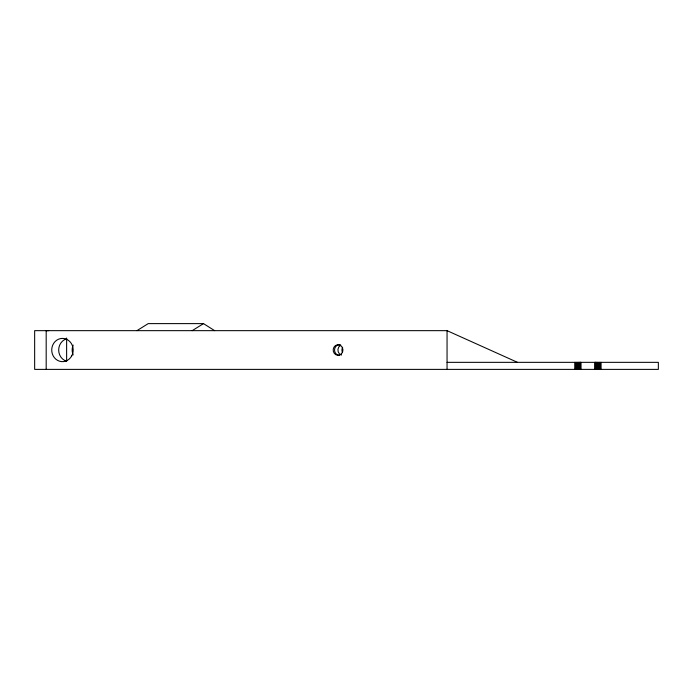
<?xml version="1.0" encoding="UTF-8"?>
<svg xmlns="http://www.w3.org/2000/svg" width="693" height="693" viewBox="0 0 693 693"><rect width="100%" height="100%" fill="white"/><g stroke="black" fill="none" stroke-linecap="round" stroke-linejoin="round"><path stroke-width="1.04" d="M136.928 330.656L148.224 323.614L203.499 323.614L214.648 330.656M192.212 330.656L203.499 323.614M517.489 362.344L447.054 330.656L34.65 330.656L34.65 369.386L658.35 369.386L658.35 362.344L447.054 362.344M46.102 330.656L48.683 330.656M601.082 362.344L601.082 369.386M600.181 362.344L600.181 369.386M599.306 362.344L599.306 369.386M598.483 362.344L598.483 369.386M597.721 362.344L597.721 369.386M597.028 362.344L597.028 369.386M596.413 362.344L596.413 369.386M595.902 362.344L595.902 369.386M595.495 362.344L595.495 369.386M595.2 362.344L595.2 369.386M594.958 362.344L594.958 369.386M580.873 362.344L580.873 369.386M580.639 362.344L580.639 369.386M580.336 362.344L580.336 369.386M579.928 362.344L579.928 369.386M579.417 362.344L579.417 369.386M578.811 362.344L578.811 369.386M578.118 362.344L578.118 369.386M577.356 362.344L577.356 369.386M576.524 362.344L576.524 369.386M575.658 362.344L575.658 369.386M574.748 362.344L574.748 369.386M447.054 330.656L447.054 369.386M66.623 338.045L66.623 361.287M46.188 330.656L46.188 369.386M66.641 361.244A11.625 10.733 -90 0 1 58.68 350.026A11.625 10.733 -90 0 1 66.641 338.799M73.163 354.937A11.625 10.733 -90 0 1 73.163 345.105M341.398 355.085A5.284 4.877 90 0 1 340.445 345.383M339.414 355.301A5.284 4.877 -90 0 1 334.572 349.333A5.284 4.877 -90 0 1 340.67 344.923M342.533 352.546A5.284 4.877 90 0 1 342.654 347.262M71.76 355.83A11.625 10.733 -90 0 0 62.457 338.401A11.625 10.733 -90 0 0 53.162 355.83A11.625 10.733 -90 0 0 71.76 355.83M341.51 353.759A5.284 4.877 -90 0 0 339.327 344.923A5.284 4.877 -90 0 0 333.35 351.386A5.284 4.877 -90 0 0 341.51 353.759"/></g></svg>
